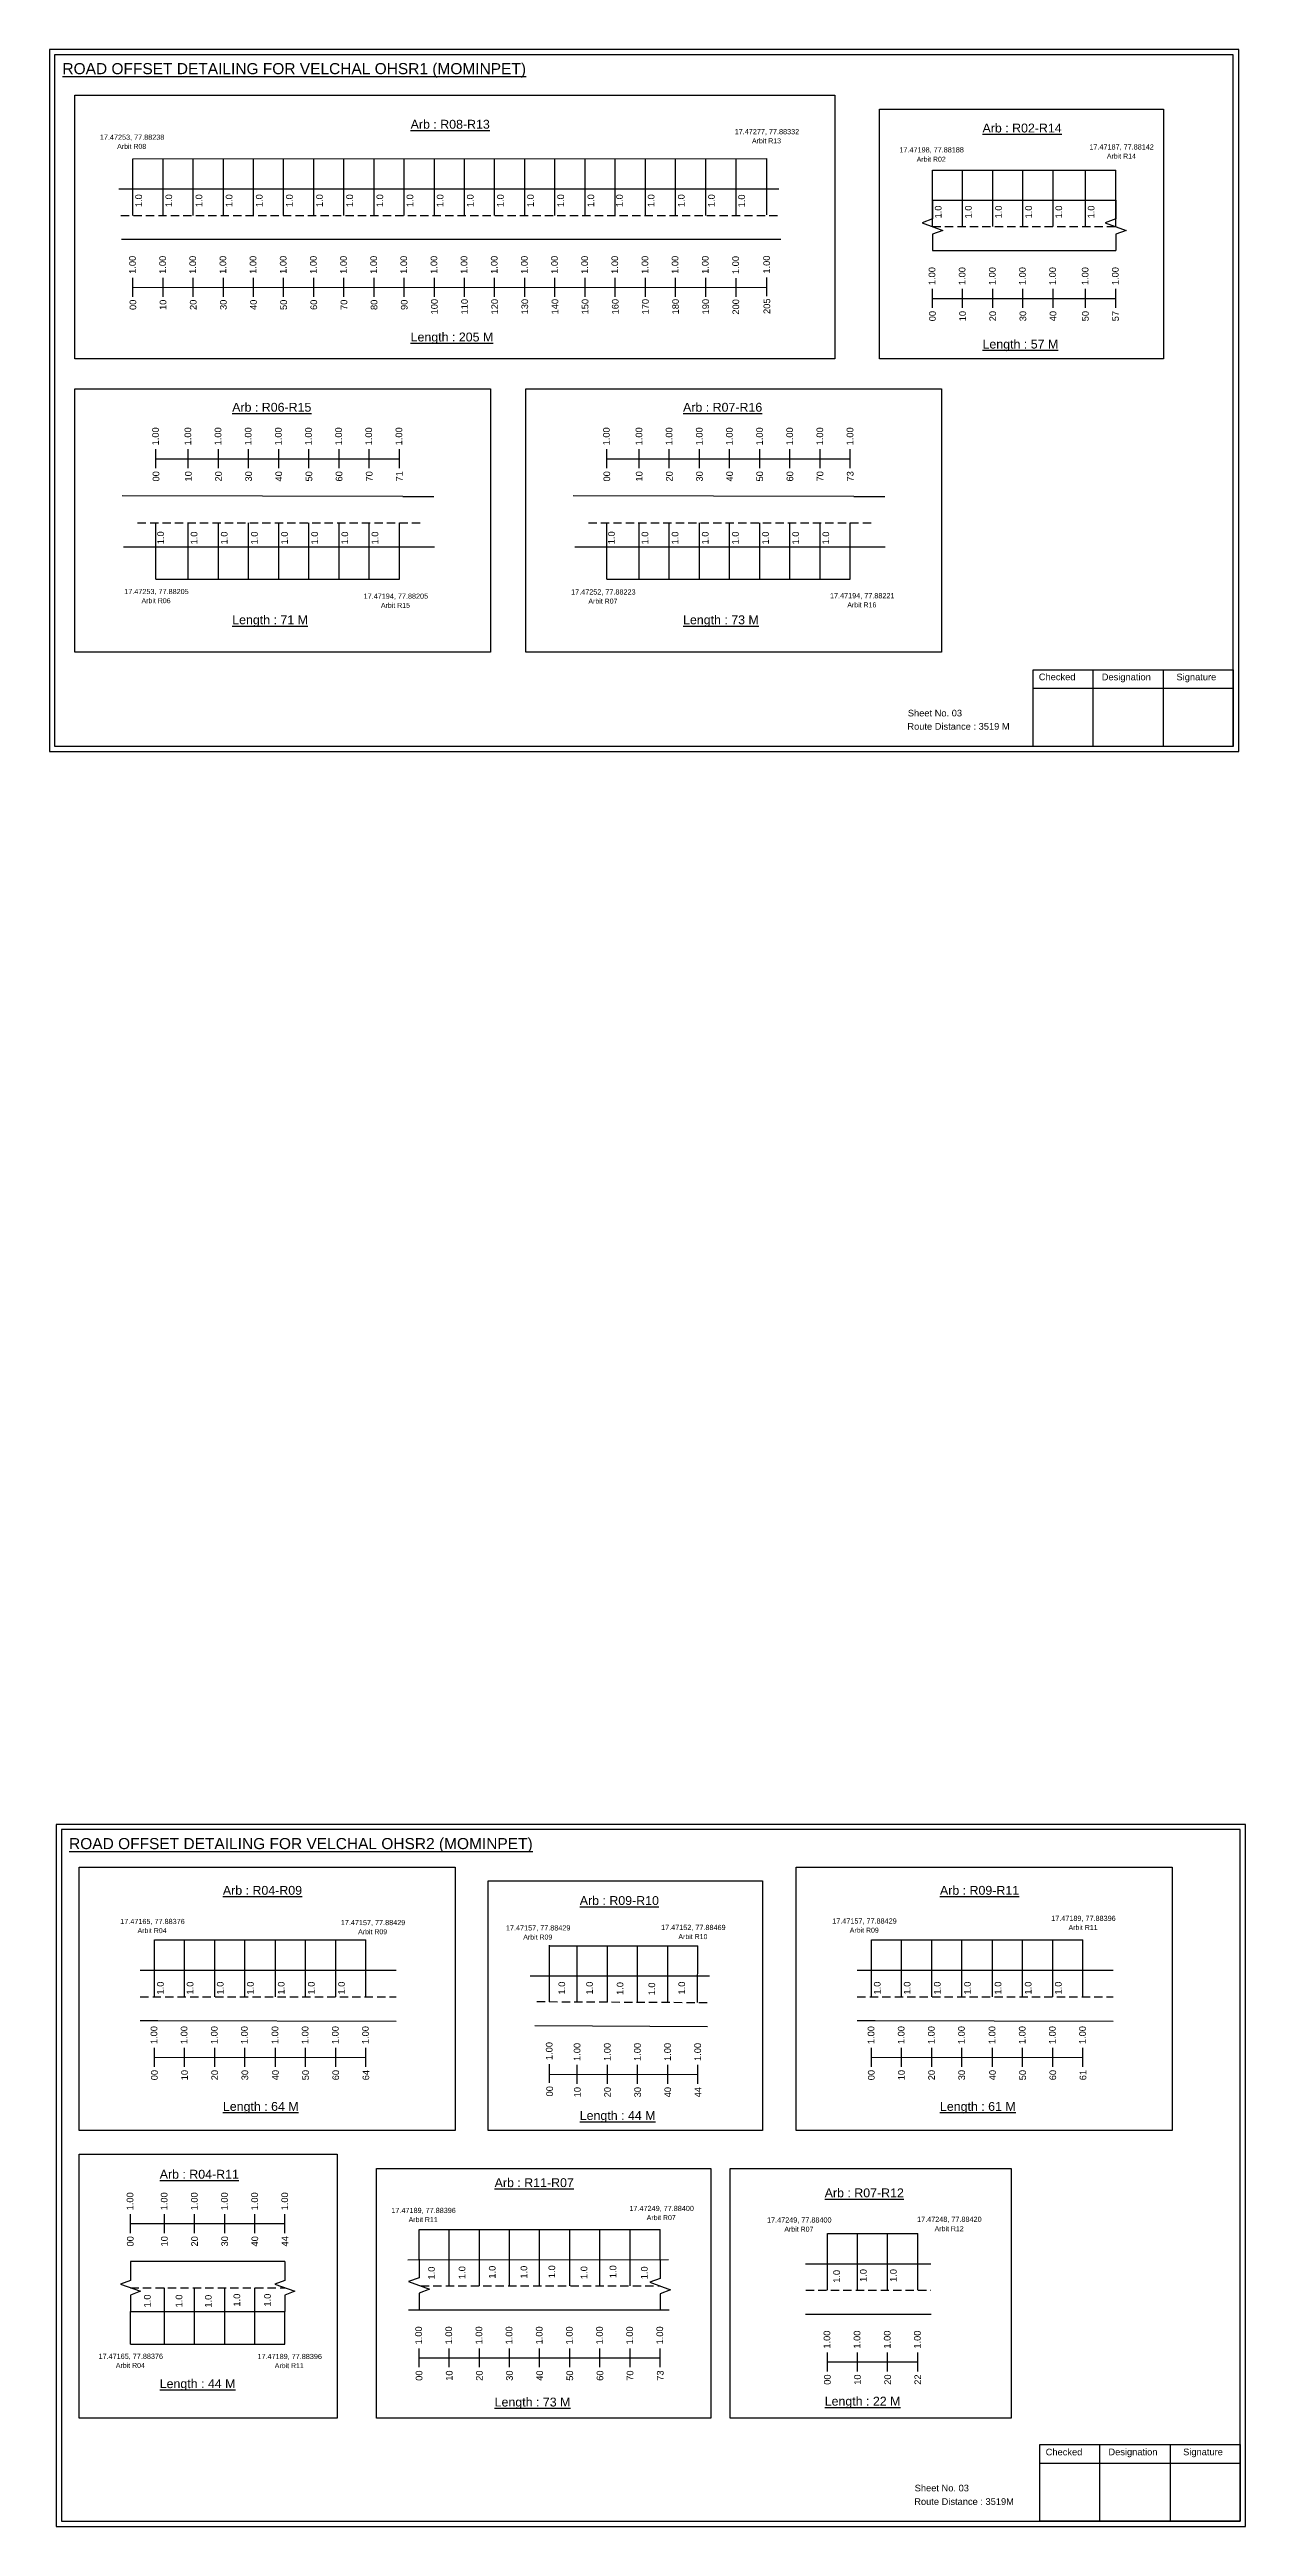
# Model space of a CAD drawing. Header units: inches. Extents: x 740 to 9019, y 644 to 1868.
# Drawn here: x 5754 to 6294, y 662 to 1780 of the extents above; entities that cross this region are included whole.
import ezdxf

# ---------------------------------------------------------------- set-up
doc = ezdxf.new("R2010")
doc.units = ezdxf.units.IN
doc.header["$MEASUREMENT"] = 0
doc.linetypes.add('DASHED2', pattern=[0.375, 0.25, -0.125])
doc.layers.add('PDF_Geometry', color=7, linetype='Continuous')
doc.layers.add('PDF_Text', color=5, linetype='Continuous')
doc.styles.add('PDF Arial', font='arial.ttf')
doc.styles.get("Standard").update_dxf_attribs({"font": 'arial.ttf'})

msp = doc.modelspace()

# ---------------------------------------------------------------- linework, layer by layer
at = {"color": 5}
for p, q in [((5792.1, 1730.8), (6078.1, 1731)), ((6152.8, 1725.7), (6235.5, 1725.7)), ((5802.5, 1541.1), (5912.3, 1541.1)), ((6005.9, 1541.1), (6115.7, 1541.1)), ((5801.8, 927.1), (5897.2, 927.1)), ((5980.1, 924.4), (6047, 924.4)), ((6125.3, 927.1), (6220.7, 927.1)), ((5921.2, 796.5), (6030, 796.5)), ((6105.4, 794.7), (6146.2, 794.7)), ((5791, 744.7), (5860.7, 744.7))]:
    msp.add_line(p, q, dxfattribs=at)
for p, q in [((5792.1, 1705.3), (5792.1, 1730.8)), ((5805.7, 1705.3), (5805.7, 1730.8)), ((5819.3, 1705.3), (5819.3, 1730.8)), ((5832.9, 1705.3), (5832.9, 1730.8)), ((5846.5, 1705.3), (5846.5, 1730.8)), ((5860.1, 1705.3), (5860.1, 1730.8)), ((5873.7, 1705.3), (5873.7, 1730.8)), ((5887.3, 1705.3), (5887.3, 1730.8)), ((5900.9, 1705.3), (5900.9, 1730.8)), ((5914.5, 1705.3), (5914.5, 1730.8)), ((5928.1, 1705.3), (5928.1, 1730.8)), ((5941.7, 1705.3), (5941.7, 1730.8)), ((5955.3, 1705.3), (5955.3, 1730.8)), ((5968.9, 1705.3), (5968.9, 1730.8)), ((5982.5, 1705.3), (5982.5, 1730.8)), ((5996.1, 1705.3), (5996.1, 1730.8)), ((6009.7, 1705.3), (6009.7, 1730.8)), ((6023.3, 1705.3), (6023.3, 1730.8)), ((6036.9, 1705.3), (6036.9, 1730.8)), ((6050.5, 1705.3), (6050.5, 1730.8)), ((6064.2, 1705.4), (6064.2, 1730.7)), ((6078.1, 1705.5), (6078.1, 1731)), ((6152.8, 1700.2), (6152.8, 1725.7)), ((6166.4, 1700.2), (6166.4, 1725.7)), ((6180, 1700.2), (6180, 1725.7)), ((6193.6, 1700.2), (6193.6, 1725.7)), ((6207.2, 1700.2), (6207.2, 1725.7)), ((6221.9, 1700.2), (6221.9, 1725.7)), ((6235.5, 1700.2), (6235.5, 1725.7)), ((5785.7, 1717.2), (6083.5, 1717.2)), ((6152.8, 1712.1), (6235.5, 1712.1)), ((5786.9, 1694.6), (6084.4, 1694.6)), ((6152.8, 1689.4), (6235.5, 1689.4)), ((5913.9, 1578.5), (5787.3, 1578.7)), ((5913.9, 1578.5), (5927.9, 1578.5)), ((6117.3, 1578.5), (5990.7, 1578.7)), ((6117.3, 1578.5), (6131.3, 1578.5)), ((5802.5, 1541.1), (5802.5, 1566.6)), ((5817.1, 1541.1), (5817.1, 1566.6)), ((5830.7, 1541.1), (5830.7, 1566.6)), ((5844.3, 1541.1), (5844.3, 1566.6)), ((5857.9, 1541.1), (5857.9, 1566.6)), ((5871.5, 1541.1), (5871.5, 1566.6)), ((5885.1, 1541.1), (5885.1, 1566.6)), ((5898.7, 1541.1), (5898.7, 1566.6)), ((5912.3, 1541.1), (5912.3, 1566.6)), ((6005.9, 1541.1), (6005.9, 1566.6)), ((6020.5, 1541.1), (6020.5, 1566.6)), ((6034.1, 1541.1), (6034.1, 1566.6)), ((6047.7, 1541.1), (6047.7, 1566.6)), ((6061.3, 1541.1), (6061.3, 1566.6)), ((6074.9, 1541.1), (6074.9, 1566.6)), ((6088.5, 1541.1), (6088.5, 1566.6)), ((6102.1, 1541.1), (6102.1, 1566.6)), ((6115.7, 1541.1), (6115.7, 1566.6)), ((5787.9, 1555.8), (5913.9, 1555.8)), ((5913.9, 1555.8), (5928.1, 1555.8)), ((5991.4, 1555.8), (6117.3, 1555.8)), ((6117.3, 1555.8), (6131.5, 1555.8)), ((5801.8, 901.5), (5801.8, 927.1)), ((5815.4, 901.5), (5815.4, 927.1)), ((5829, 901.5), (5829, 927.1)), ((5842.6, 901.5), (5842.6, 927.1)), ((5856.4, 901.5), (5856.4, 927.1)), ((5870, 901.5), (5870, 927.1)), ((5883.6, 901.5), (5883.6, 927.1)), ((5897.2, 901.5), (5897.2, 927.1)), ((5980.1, 899.2), (5980.1, 924.7)), ((5992.6, 899.1), (5992.6, 924.4)), ((6006.2, 899.1), (6006.2, 924.4)), ((6019.8, 899.1), (6019.8, 924.4)), ((6033.4, 898.9), (6033.4, 924.4)), ((6046.8, 898.9), (6047, 924.4)), ((6125.3, 901.5), (6125.3, 927.1)), ((6138.9, 901.5), (6138.9, 927.1)), ((6152.5, 901.5), (6152.5, 927.1)), ((6166.1, 901.5), (6166.1, 927.1)), ((6179.9, 901.5), (6179.9, 927.1)), ((6193.5, 901.5), (6193.5, 927.1)), ((6207.1, 901.5), (6207.1, 927.1)), ((6220.7, 901.5), (6220.7, 927.1)), ((5910.8, 913.4), (5795.4, 913.4)), ((6052.3, 910.7), (5971.3, 910.7)), ((6234.3, 913.4), (6118.9, 913.4)), ((5795.4, 890.7), (5803.4, 890.7)), ((5803.4, 890.7), (5910.8, 890.4)), ((5973.5, 888.5), (6051.3, 888.1)), ((6118.9, 890.7), (6126.9, 890.7)), ((6126.9, 890.7), (6234.3, 890.4)), ((5921.2, 782.8), (5921.2, 796.5)), ((5934.8, 771), (5934.8, 796.5)), ((5948.4, 771), (5948.4, 796.5)), ((5962, 771), (5962, 796.5)), ((5975.6, 771), (5975.6, 796.5)), ((5989.2, 771), (5989.2, 796.5)), ((6002.8, 771), (6002.8, 796.5)), ((6016.4, 771), (6016.4, 796.5)), ((6030, 782.8), (6030, 796.5)), ((6105.4, 769.1), (6105.4, 794.7)), ((6119, 769.1), (6119, 794.7)), ((6132.6, 769.1), (6132.6, 794.7)), ((6146.2, 769.1), (6146.2, 794.7)), ((5916.2, 782.8), (6033.8, 782.9)), ((5860.7, 782.1), (5791, 782.1)), ((6095.6, 781), (6152.1, 781)), ((5806.3, 744.7), (5806.3, 770.2)), ((5819.9, 744.7), (5819.9, 770.2)), ((5833.5, 744.7), (5833.5, 770.2)), ((5847.1, 744.7), (5847.1, 770.2)), ((5916.4, 760.2), (6034.1, 760.2)), ((5791, 759.4), (5860.7, 759.4)), ((5791, 744.7), (5791, 759.4)), ((5860.7, 744.7), (5860.7, 759.4)), ((6095.6, 758.3), (6152.3, 758.2))]:
    msp.add_line(p, q)
at = {"linetype": 'DASHED2', "ltscale": 15}
for p, q in [((5786.7, 1705.3), (6083.1, 1705.3)), ((6152.8, 1700.2), (6235.5, 1700.2)), ((5794.2, 1566.6), (5922.9, 1566.6)), ((5997.6, 1566.6), (6126.3, 1566.6)), ((5795.4, 901.5), (5910.8, 901.5)), ((5974.3, 899.3), (6052.5, 898.9)), ((6118.9, 901.5), (6234.3, 901.5)), ((5791, 770.2), (5860.7, 770.2)), ((5922, 771), (6030, 771)), ((6095.7, 769.1), (6152.1, 769.1))]:
    msp.add_line(p, q, dxfattribs=at)
at = {"color": 217, "true_color": 0x93278f}
for p, q in [((5792.1, 1668.6), (5792.1, 1677.1)), ((5805.7, 1668.6), (5805.7, 1677.1)), ((5819.3, 1668.6), (5819.3, 1677.1)), ((5832.9, 1668.6), (5832.9, 1677.1)), ((5846.5, 1668.6), (5846.5, 1677.1)), ((5860.1, 1668.6), (5860.1, 1677.1)), ((5873.7, 1668.6), (5873.7, 1677.1)), ((5887.3, 1668.6), (5887.3, 1677.1)), ((5900.9, 1668.6), (5900.9, 1677.1)), ((5914.5, 1668.6), (5914.5, 1677.1)), ((5928.1, 1668.6), (5928.1, 1677.1)), ((5941.7, 1668.6), (5941.7, 1677.1)), ((5955.3, 1668.6), (5955.3, 1677.1)), ((5968.9, 1668.6), (5968.9, 1677.1)), ((5982.5, 1668.6), (5982.5, 1677.1)), ((5996.1, 1668.6), (5996.1, 1677.1)), ((6009.7, 1668.6), (6009.7, 1677.1)), ((6023.3, 1668.6), (6023.3, 1677.1)), ((6036.9, 1668.6), (6036.9, 1677.1)), ((6050.5, 1668.6), (6050.5, 1677.1)), ((6064.2, 1668.5), (6064.2, 1677)), ((6078.1, 1668.8), (6078.1, 1677.3)), ((5792.1, 1672.8), (6078.1, 1672.9)), ((6152.8, 1663.5), (6152.8, 1672.1)), ((6152.8, 1667.8), (6235.5, 1667.8)), ((6166.4, 1663.5), (6166.4, 1672.1)), ((6180, 1663.5), (6180, 1672.1)), ((6193.6, 1663.5), (6193.6, 1672.1)), ((6207.2, 1663.5), (6207.2, 1672.1)), ((6221.9, 1663.5), (6221.9, 1672.1)), ((6235.5, 1663.5), (6235.5, 1672.1)), ((5802.5, 1591.2), (5802.5, 1599.8)), ((5817.1, 1591.2), (5817.1, 1599.8)), ((5830.7, 1591.2), (5830.7, 1599.8)), ((5844.3, 1591.2), (5844.3, 1599.8)), ((5857.9, 1591.2), (5857.9, 1599.8)), ((5871.5, 1591.2), (5871.5, 1599.8)), ((5885.1, 1591.2), (5885.1, 1599.8)), ((5898.7, 1591.2), (5898.7, 1599.8)), ((5912.3, 1591.2), (5912.3, 1599.8)), ((6005.9, 1591.2), (6005.9, 1599.8)), ((6020.5, 1591.2), (6020.5, 1599.8)), ((6034.1, 1591.2), (6034.1, 1599.8)), ((6047.7, 1591.2), (6047.7, 1599.8)), ((6061.3, 1591.2), (6061.3, 1599.8)), ((6074.9, 1591.2), (6074.9, 1599.8)), ((6088.5, 1591.2), (6088.5, 1599.8)), ((6102.1, 1591.2), (6102.1, 1599.8)), ((6115.7, 1591.2), (6115.7, 1599.8)), ((5802.5, 1595.5), (5912.3, 1595.5)), ((6005.9, 1595.5), (6115.7, 1595.5)), ((5801.8, 869.8), (5801.8, 878.4)), ((5801.8, 874.1), (5897.2, 874.2)), ((5815.4, 869.8), (5815.4, 878.4)), ((5829, 869.8), (5829, 878.4)), ((5842.6, 869.8), (5842.6, 878.4)), ((5856.4, 869.8), (5856.4, 878.4)), ((5870, 869.8), (5870, 878.4)), ((5883.6, 869.8), (5883.6, 878.4)), ((5897.2, 869.8), (5897.2, 878.4)), ((6125.3, 869.8), (6125.3, 878.4)), ((6125.3, 874.1), (6220.7, 874.2)), ((6138.9, 869.8), (6138.9, 878.4)), ((6152.5, 869.8), (6152.5, 878.4)), ((6166.1, 869.8), (6166.1, 878.4)), ((6179.9, 869.8), (6179.9, 878.4)), ((6193.5, 869.8), (6193.5, 878.4)), ((6207.1, 869.8), (6207.1, 878.4)), ((6220.7, 869.8), (6220.7, 878.4)), ((5980.1, 862.6), (5980.1, 871.1)), ((5980.1, 866.4), (6047, 866.5)), ((5992.6, 862.2), (5992.6, 870.7)), ((6006.2, 862.2), (6006.2, 870.7)), ((6019.8, 862.2), (6019.8, 870.7)), ((6033.4, 862.2), (6033.4, 870.7)), ((6047, 862.2), (6047, 870.7)), ((5791, 794.8), (5791, 803.4)), ((5791, 799.1), (5860.7, 799.1)), ((5806.3, 794.8), (5806.3, 803.4)), ((5819.9, 794.8), (5819.9, 803.4)), ((5833.5, 794.8), (5833.5, 803.4)), ((5847.1, 794.8), (5847.1, 803.4)), ((5860.7, 794.8), (5860.7, 803.4)), ((5921.2, 734.3), (5921.2, 742.8)), ((5921.2, 738.5), (6030, 738.5)), ((5934.8, 734.3), (5934.8, 742.8)), ((5948.4, 734.3), (5948.4, 742.8)), ((5962, 734.3), (5962, 742.8)), ((5975.6, 734.3), (5975.6, 742.8)), ((5989.2, 734.3), (5989.2, 742.8)), ((6002.8, 734.3), (6002.8, 742.8)), ((6016.4, 734.3), (6016.4, 742.8)), ((6030, 734.3), (6030, 742.8)), ((6105.4, 732.4), (6105.4, 741)), ((6119, 732.4), (6119, 741)), ((6132.6, 732.4), (6132.6, 741)), ((6146.2, 732.4), (6146.2, 741)), ((6105.4, 736.7), (6146.2, 736.7))]:
    msp.add_line(p, q, dxfattribs=at)
for points in [[(5765.9, 1759.5), (6108.8, 1759.5), (6108.8, 1640.5), (5765.9, 1640.5)], [(6128.9, 1753.2), (6257, 1753.2), (6257, 1640.5), (6128.9, 1640.5)], [(5765.9, 1627), (5953.4, 1627), (5953.4, 1508.2), (5765.9, 1508.2)], [(5969.3, 1627), (6156.9, 1627), (6156.9, 1508.2), (5969.3, 1508.2)], [(5767.9, 959.9), (5937.5, 959.9), (5937.5, 841.1), (5767.9, 841.1)], [(5952.4, 953.8), (6076.2, 953.8), (6076.2, 841.1), (5952.4, 841.1)], [(6091.3, 959.9), (6261, 959.9), (6261, 841.1), (6091.3, 841.1)], [(5767.9, 830.5), (5884.2, 830.5), (5884.2, 711.3), (5767.9, 711.3)], [(5902, 824), (6052.8, 824), (6052.8, 711.3), (5902, 711.3)], [(6061.5, 824), (6188.3, 824), (6188.3, 711.3), (6061.5, 711.3)]]:
    msp.add_lwpolyline(points, close=True)
at = {"linetype": 'Continuous'}
for points in [[(6152.8, 1712.1), (6152.8, 1703.7), (6148.1, 1701.9), (6157.5, 1698.5), (6152.8, 1696.8), (6152.8, 1689.4)], [(6235.5, 1712.1), (6235.5, 1703.7), (6230.7, 1701.9), (6240.2, 1698.5), (6235.5, 1696.8), (6235.5, 1689.4)], [(5921.2, 783.1), (5921.2, 774.7), (5916.4, 773), (5925.9, 769.5), (5921.2, 767.8), (5921.2, 760.4)], [(6030, 782.8), (6030, 774.4), (6025.3, 772.7), (6034.7, 769.2), (6030, 767.5), (6030, 760.2)], [(5791, 782.1), (5791, 773.5), (5786.5, 771.8), (5795.5, 768.6), (5791, 766.9), (5791, 759.4)], [(5860.7, 782.1), (5860.7, 773.5), (5856.2, 771.8), (5865.2, 768.6), (5860.7, 766.9), (5860.7, 759.4)]]:
    msp.add_lwpolyline(points, dxfattribs=at)
at = {"layer": 'PDF_Geometry'}
for points in [[(5754.5, 1780.1), (5754.5, 1463.4), (6291, 1463.4), (6291, 1780.1)], [(5756.8, 1777.8), (5756.8, 1465.8), (6288.5, 1465.8), (6288.5, 1777.8)], [(5757.5, 979.2), (5757.5, 662.5), (6294, 662.5), (6294, 979.2)], [(5759.9, 976.9), (5759.9, 664.9), (6291.6, 664.9), (6291.6, 976.9)]]:
    msp.add_lwpolyline(points, close=True, dxfattribs=at)
at = {"layer": 'PDF_Geometry', "color": 242, "true_color": 0xcc1f26}
for points in [[(6288.5, 1465.7), (6198.2, 1465.7), (6198.2, 1500.3), (6288.5, 1500.3)], [(6291.6, 664.8), (6201.3, 664.8), (6201.3, 699.4), (6291.6, 699.4)]]:
    msp.add_lwpolyline(points, close=True, dxfattribs=at)
for points in [[(6225.2, 1500.3), (6225.2, 1465.7)], [(6256.9, 1500.3), (6256.9, 1465.7)], [(6198.2, 1492), (6288.5, 1492)], [(6228.2, 699.4), (6228.2, 664.8)], [(6260, 699.4), (6260, 664.8)], [(6201.3, 691), (6291.6, 691)]]:
    msp.add_lwpolyline(points, dxfattribs=at)

# ---------------------------------------------------------------- texts
at = {"color": 242, "true_color": 0xcd2027}
for s, height, p in [('%%UROAD OFFSET DETAILING FOR VELCHAL OHSR1 (MOMINPET)', 5, (5760.3, 1769)), ('%%UArb : R08-R13', 4, (5917.4, 1744.4)), ('%%UArb : R02-R14', 4, (6175.4, 1742.7)), ('%%ULength : 205 M', 4, (5917.4, 1648.4)), ('%%ULength : 57 M', 4, (6175.4, 1645.2)), ('%%UArb : R06-R15', 4, (5836.9, 1616.7)), ('%%UArb : R07-R16', 4, (6040.3, 1616.7)), ('%%ULength : 71 M', 4, (5836.9, 1520.8)), ('%%ULength : 73 M', 4, (6040.3, 1520.8)), ('%%UROAD OFFSET DETAILING FOR VELCHAL OHSR2 (MOMINPET)', 5, (5763.3, 968.1)), ('%%UArb : R04-R09', 4, (5832.7, 947.5)), ('%%UArb : R09-R11', 4, (6156.2, 947.5)), ('%%UArb : R09-R10', 4, (5993.7, 942.9)), ('%%ULength : 64 M', 4, (5832.7, 850)), ('%%ULength : 44 M', 4, (5993.7, 845.9)), ('%%ULength : 61 M', 4, (6156.2, 850)), ('%%UArb : R04-R11', 4, (5804.2, 819.4)), ('%%UArb : R11-R07', 4, (5955.3, 815.6)), ('%%UArb : R07-R12', 4, (6104.2, 811)), ('%%ULength : 44 M', 4, (5804.2, 724.9)), ('%%ULength : 73 M', 4, (5955.3, 716.6)), ('%%ULength : 22 M', 4, (6104.2, 717))]:
    msp.add_text(s, height=height, dxfattribs=at).set_placement(p)
at = {"color": 5}
for s, height, p in [('17.47277, 77.88332', 2.34, (6063.6, 1741.9)), ('17.47253, 77.88238', 2.34, (5777.2, 1739.4)), ('Arbit R08', 2.25, (5785, 1735.3)), ('Arbit R13', 2.25, (6071.4, 1737.8)), ('17.47198, 77.88188', 2.34, (6137.9, 1733.7)), ('17.47187, 77.88142', 2.34, (6223.6, 1735)), ('Arbit R14', 2.25, (6231.5, 1730.9)), ('Arbit R02', 2.25, (6145.7, 1729.5)), ('17.47253, 77.88205', 2.34, (5788.2, 1534.4)), ('Arbit R06', 2.25, (5796, 1530.3)), ('17.47194, 77.88205', 2.34, (5896.2, 1532.3)), ('17.47252, 77.88223', 2.34, (5989.8, 1534.2)), ('Arbit R07', 2.25, (5997.6, 1530.1)), ('17.47194, 77.88221', 2.34, (6106.6, 1532.5)), ('Arbit R15', 2.25, (5904, 1528.2)), ('Arbit R16', 2.25, (6114.4, 1528.4)), ('17.47165, 77.88376', 2.34, (5786.4, 934.3)), ('Arbit R04', 2.25, (5794.2, 930.2)), ('17.47157, 77.88429', 2.34, (5885.9, 933.8)), ('Arbit R09', 2.25, (5893.7, 929.7)), ('17.47157, 77.88429', 2.34, (5960.4, 931.4)), ('Arbit R09', 2.25, (5968.2, 927.3)), ('17.47152, 77.88469', 2.34, (6030.4, 931.6)), ('Arbit R10', 2.25, (6038.2, 927.5)), ('17.47157, 77.88429', 2.34, (6107.6, 934.5)), ('Arbit R09', 2.25, (6115.5, 930.4)), ('17.47189, 77.88396', 2.34, (6206.4, 935.7)), ('Arbit R11', 2.25, (6214.2, 931.6)), ('17.47189, 77.88396', 2.34, (5908.7, 803.9)), ('17.47249, 77.88400', 2.34, (6016.1, 804.8)), ('Arbit R11', 2.25, (5916.5, 799.8)), ('Arbit R07', 2.25, (6023.9, 800.7)), ('17.47249, 77.88400', 2.34, (6078.2, 799.6)), ('Arbit R07', 2.25, (6086, 795.5)), ('17.47248, 77.88420', 2.34, (6145.9, 799.9)), ('Arbit R12', 2.25, (6153.8, 795.7)), ('17.47165, 77.88376', 2.34, (5776.6, 738.1)), ('17.47189, 77.88396', 2.34, (5848.3, 738)), ('Arbit R04', 2.25, (5784.4, 734)), ('Arbit R11', 2.25, (5856.1, 733.9))]:
    msp.add_text(s, height=height, dxfattribs=at).set_placement(p)
for p in [(5796.2, 1709), (5809.8, 1709), (5823.4, 1709), (5837, 1709), (5850.6, 1709), (5864.2, 1709), (5877.8, 1709), (5891.4, 1709), (5905, 1709), (5918.6, 1709), (5932.2, 1709), (5945.8, 1709), (5959.4, 1709), (5973, 1709), (5986.6, 1709), (6000.2, 1709), (6013.1, 1709), (6027.4, 1709), (6041, 1709), (6054.6, 1709), (6068.2, 1708.9), (6156.9, 1703.9), (6170.5, 1703.9), (6184.1, 1703.9), (6197.7, 1703.9), (6211.3, 1703.9), (6225.9, 1703.9), (5806.1, 1556.9), (5821.2, 1556.8), (5834.8, 1556.8), (5848.4, 1556.8), (5862, 1556.8), (5875.6, 1556.8), (5889.2, 1556.8), (5902.8, 1556.8), (6009.5, 1556.9), (6024.6, 1556.8), (6038.2, 1556.8), (6051.8, 1556.8), (6065.4, 1556.8), (6079, 1556.8), (6092.6, 1556.8), (6106.2, 1556.8), (5806, 902.5), (5819.4, 902.5), (5833, 902.5), (5846.6, 902.5), (5860.5, 902.5), (5874.1, 902.5), (5887.7, 902.5), (5987.1, 902.5), (5999.6, 902.5), (6013.4, 902.3), (6027.7, 902.1), (6041.2, 902.5), (6129.4, 902.5), (6142.9, 902.5), (6156.5, 902.5), (6170.1, 902.5), (6183.9, 902.5), (6197.5, 902.5), (6211.1, 902.5), (5928.3, 773.9), (5942.1, 774.1), (5955.7, 774.3), (5970, 774.3), (5982.6, 774.5), (5997.1, 774.1), (6010.2, 774.5), (6024.3, 774), (6111.1, 772.4), (6123.1, 772.8), (6136.7, 772.8), (5800.1, 761.3), (5814.4, 761.3), (5827.6, 761.2), (5840.5, 761.7), (5854.3, 761.7)]:
    msp.add_text('1.0', height=3, rotation=90).set_placement(p)
at = {"color": 217, "true_color": 0x93278f}
for s, p in [('1.00', (5793.4, 1678.9)), ('1.00', (5807, 1678.9)), ('1.00', (5820.6, 1678.9)), ('1.00', (5834.2, 1678.9)), ('1.00', (5847.8, 1678.9)), ('1.00', (5861.4, 1678.9)), ('1.00', (5875, 1678.9)), ('1.00', (5888.6, 1678.9)), ('1.00', (5902.2, 1678.9)), ('1.00', (5915.8, 1678.9)), ('1.00', (5929.4, 1678.9)), ('1.00', (5943, 1678.9)), ('1.00', (5956.6, 1678.9)), ('1.00', (5970.2, 1678.9)), ('1.00', (5983.8, 1678.9)), ('1.00', (5997.4, 1678.9)), ('1.00', (6011, 1678.9)), ('1.00', (6024.6, 1678.9)), ('1.00', (6038.2, 1678.9)), ('1.00', (6051.8, 1678.9)), ('1.00', (6065.5, 1678.8)), ('1.00', (6079.5, 1679)), ('1.00', (6154.1, 1673.8)), ('1.00', (6167.7, 1673.8)), ('1.00', (6181.3, 1673.8)), ('1.00', (6194.9, 1673.8)), ('1.00', (6208.5, 1673.8)), ('1.00', (6223.2, 1673.8)), ('1.00', (6236.8, 1673.8)), ('00', (5793.6, 1662.6)), ('10', (5807.2, 1662.6)), ('20', (5820.8, 1662.6)), ('30', (5834.4, 1662.6)), ('40', (5848, 1662.6)), ('50', (5861.6, 1662.6)), ('60', (5875.2, 1662.6)), ('70', (5888.8, 1662.6)), ('80', (5902.4, 1662.6)), ('90', (5916, 1662.6)), ('100', (5929.6, 1660.6)), ('110', (5943.2, 1660.6)), ('120', (5956.8, 1660.6)), ('130', (5970.4, 1660.6)), ('140', (5984, 1660.6)), ('150', (5997.6, 1660.6)), ('160', (6011.2, 1660.6)), ('170', (6024.8, 1660.6)), ('180', (6038.4, 1660.6)), ('190', (6052, 1660.6)), ('200', (6065.6, 1660.5)), ('205', (6079.6, 1660.8)), ('00', (6154.3, 1657.5)), ('10', (6167.9, 1657.5)), ('20', (6181.5, 1657.5)), ('30', (6195.1, 1657.5)), ('40', (6208.7, 1657.5)), ('50', (6223.3, 1657.5)), ('57', (6236.9, 1657.5)), ('1.00', (5803.8, 1601.5)), ('1.00', (5818.4, 1601.5)), ('1.00', (5832, 1601.5)), ('1.00', (5845.6, 1601.5)), ('1.00', (5859.2, 1601.5)), ('1.00', (5872.8, 1601.5)), ('1.00', (5886.4, 1601.5)), ('1.00', (5900, 1601.5)), ('1.00', (5913.6, 1601.5)), ('1.00', (6007.2, 1601.5)), ('1.00', (6021.9, 1601.5)), ('1.00', (6035.5, 1601.5)), ('1.00', (6049.1, 1601.5)), ('1.00', (6062.7, 1601.5)), ('1.00', (6076.3, 1601.5)), ('1.00', (6089.9, 1601.5)), ('1.00', (6103.5, 1601.5)), ('1.00', (6117.1, 1601.5)), ('00', (5804, 1585.2)), ('10', (5818.6, 1585.2)), ('20', (5832.2, 1585.2)), ('30', (5845.8, 1585.2)), ('40', (5859.4, 1585.2)), ('50', (5873, 1585.2)), ('60', (5886.6, 1585.2)), ('70', (5900.2, 1585.2)), ('71', (5913.8, 1585.2)), ('00', (6007.4, 1585.2)), ('10', (6022, 1585.2)), ('20', (6035.6, 1585.2)), ('30', (6049.2, 1585.2)), ('40', (6062.8, 1585.2)), ('50', (6076.4, 1585.2)), ('60', (6090, 1585.2)), ('70', (6103.6, 1585.2)), ('73', (6117.2, 1585.2)), ('1.00', (5803.1, 880.1)), ('1.00', (5816.7, 880.1)), ('1.00', (5830.3, 880.1)), ('1.00', (5843.9, 880.1)), ('1.00', (5857.7, 880.1)), ('1.00', (5871.3, 880.1)), ('1.00', (5884.9, 880.1)), ('1.00', (5898.5, 880.1)), ('1.00', (6126.6, 880.1)), ('1.00', (6140.2, 880.1)), ('1.00', (6153.8, 880.1)), ('1.00', (6167.4, 880.1)), ('1.00', (6181.2, 880.1)), ('1.00', (6194.8, 880.1)), ('1.00', (6208.4, 880.1)), ('1.00', (6222, 880.1)), ('1.00', (5981.4, 872.9)), ('1.00', (5994, 872.5)), ('1.00', (6007.6, 872.5)), ('1.00', (6021.2, 872.5)), ('1.00', (6034.8, 872.5)), ('1.00', (6048.4, 872.5)), ('00', (5803.3, 863.8)), ('10', (5816.9, 863.8)), ('20', (5830.5, 863.8)), ('30', (5844.1, 863.8)), ('40', (5857.9, 863.8)), ('50', (5871.5, 863.8)), ('60', (5885.1, 863.8)), ('64', (5898.7, 863.8)), ('00', (5981.6, 856.5)), ('10', (5994.1, 856.1)), ('20', (6007.7, 856.1)), ('30', (6021.3, 856.1)), ('40', (6034.9, 856.1)), ('44', (6048.5, 856.1)), ('00', (6126.7, 863.8)), ('10', (6140.3, 863.8)), ('20', (6153.9, 863.8)), ('30', (6167.5, 863.8)), ('40', (6181.4, 863.8)), ('50', (6195, 863.8)), ('60', (6208.6, 863.8)), ('61', (6222.2, 863.8)), ('1.00', (5792.3, 805.1)), ('1.00', (5807.7, 805.1)), ('1.00', (5821.3, 805.1)), ('1.00', (5834.9, 805.1)), ('1.00', (5848.5, 805.1)), ('1.00', (5862.1, 805.1)), ('00', (5792.4, 788.8)), ('10', (5807.8, 788.8)), ('20', (5821.4, 788.8)), ('30', (5835, 788.8)), ('40', (5848.6, 788.8)), ('44', (5862.2, 788.8)), ('1.00', (5922.5, 744.6)), ('1.00', (5936.1, 744.6)), ('1.00', (5949.7, 744.6)), ('1.00', (5963.3, 744.6)), ('1.00', (5976.9, 744.6)), ('1.00', (5990.5, 744.6)), ('1.00', (6004.1, 744.6)), ('1.00', (6017.7, 744.6)), ('1.00', (6031.3, 744.6)), ('1.00', (6106.7, 742.7)), ('1.00', (6120.3, 742.7)), ('1.00', (6133.9, 742.7)), ('1.00', (6147.5, 742.7)), ('00', (5922.7, 728.2)), ('10', (5936.3, 728.2)), ('20', (5949.9, 728.2)), ('30', (5963.5, 728.2)), ('40', (5977.1, 728.2)), ('50', (5990.7, 728.2)), ('60', (6004.3, 728.2)), ('70', (6017.9, 728.2)), ('73', (6031.5, 728.2)), ('00', (6106.9, 726.4)), ('10', (6120.5, 726.4)), ('20', (6134.1, 726.4)), ('22', (6147.7, 726.4))]:
    msp.add_text(s, height=3, rotation=90, dxfattribs=at).set_placement(p)
for s, p in [('Sheet No. 03', (6141.7, 1479.2)), ('Route Distance : 3519 M', (6141.5, 1473.2)), ('Sheet No. 03', (6144.8, 678.3)), ('Route Distance : 3519M', (6144.6, 672.2))]:
    msp.add_text(s, height=3).set_placement(p)
at = {"layer": 'PDF_Text', "color": 7, "attachment_point": 7, "style": 'PDF Arial'}
for s, insert, char_height in [('Checked', (6200.8, 1495.5), 3), ('Designation', (6229.2, 1494.6), 3.001), ('Signature', (6262.9, 1494.6), 3), ('Checked', (6203.9, 694.5), 3), ('Designation', (6232.2, 693.7), 3.001), ('Signature', (6265.9, 693.7), 3)]:
    msp.add_mtext(s, dxfattribs=dict(at, insert=insert, char_height=char_height))

doc.saveas('drawing.dxf')
